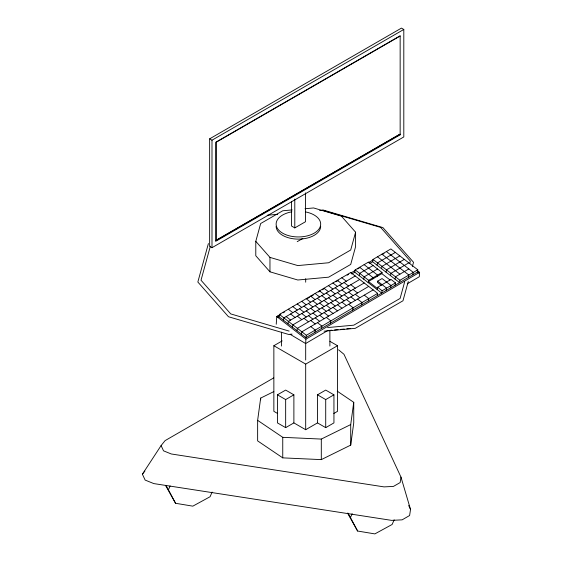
<?xml version="1.0" encoding="UTF-8"?>
<svg xmlns="http://www.w3.org/2000/svg" width="562" height="562" viewBox="0 0 562 562"><rect width="100%" height="100%" fill="white"/><g stroke="black" fill="none" stroke-linecap="round" stroke-linejoin="round"><path stroke-width="0.84" d="M276.237 324.253L276.757 316.554L280.888 314.13M290.14 334.32L305.63 343.544L305.925 339.153L419.603 272.338L417.095 270.399M419.603 272.338L419.301 276.736L407.26 283.81M337.235 391.166L353.744 402.322L353.744 422.863L350.709 445.118L321.302 459.618L282.749 457.868L257.635 440.889L257.635 420.348L260.67 398.093L273.827 391.602M350.709 445.118L350.709 424.577L353.744 402.322M338.549 349.81L343.972 354.285L400.98 477.11L400.158 482.554L393.463 486.411L384.043 486.889L171.291 453.977L163.542 450.843L161.097 445.568L165.095 440.622L273.736 377.896M400.98 477.11L410.527 509.446L409.607 515.523L402.132 519.843L391.595 520.37L153.798 483.587L145.137 480.081L142.397 474.188L161.097 445.568M377.243 295.703L377.664 293.371L350.737 272.514L279.419 314.439L278.998 316.771L277.881 317.425M283.487 320.242L283.901 317.909L355.226 275.991M287.969 323.719L288.39 321.387L359.715 279.469M292.458 327.196L292.879 324.864L364.204 282.946M296.947 330.674L297.368 328.341L368.686 286.423M301.436 334.151L301.85 331.819L373.175 289.901M277.874 315.9L305.918 337.629L306.339 335.296L377.664 293.371M314.839 332.388L315.254 330.056L310.772 326.578M321.52 328.454L321.942 326.122L317.453 322.651M330.435 323.22L330.856 320.881L326.367 317.411M351.805 273.975L354.777 272.226L355.198 269.893L368.574 262.033L382.034 272.465L381.823 273.631L368.447 281.492L377.425 288.447M352.725 310.119L353.147 307.786L348.658 304.309M359.266 275.703L359.687 273.371L373.056 265.51M363.754 279.181L364.169 276.848L377.545 268.987M361.64 304.878L362.061 302.546L357.572 299.068M368.236 282.658L368.658 280.326L382.034 272.465M369.634 263.494L372.606 261.744L373.028 259.412L390.857 248.931L417.784 269.795L417.362 272.127L418.486 272.992M368.328 300.944L368.749 298.612L364.26 295.134M372.908 278.871L373.119 277.705L359.652 267.273M377.095 265.222L377.516 262.89L395.346 252.408M377.362 276.251L377.573 275.085L364.113 264.653M390.618 287.849L391.04 285.51L382.062 278.562L377.608 281.183L377.397 282.349L381.24 285.327M377.214 289.613L377.636 287.28L391.004 279.419L395.493 282.897L395.072 285.229M381.584 268.699L382.005 266.367L399.835 255.886M395.493 282.897L382.125 290.751L381.703 293.083L354.777 272.226M386.073 272.177L386.487 269.844L404.324 259.363M386.157 290.463L386.579 288.13L377.608 281.183M390.555 275.654L390.976 273.322L408.806 262.84M395.044 279.131L395.465 276.799L408.841 268.938M417.784 269.795L399.954 280.276L399.533 282.609L372.606 261.744M408.448 277.368L408.869 275.036L381.942 254.172M412.908 274.748L413.323 272.415L386.403 251.551M208.404 243.55L197.845 282.026L228.481 316.743L288.608 334.432L292.071 334.116M210.35 246.198L201.02 280.227L230.75 313.919L289.107 331.081M305.026 208.741L313.589 207.954L341.415 216.138L355.591 232.204L355.591 246.627L350.709 264.435L328.63 277.178L297.783 280.002L269.964 271.818L255.787 255.752L255.787 241.33L260.67 223.528L282.749 210.778L292.177 209.914M355.591 232.204L350.709 250.013L328.63 262.763L297.783 265.58L269.964 257.396L255.787 241.33M404.668 281.829L400.116 298.429L353.8 325.166L327.576 327.569M409.677 263.571L410.358 261.084L380.622 227.392L322.265 210.223L319.645 210.462M408.251 281.548L402.975 300.782L355.261 328.334L324.098 331.187M412.382 266.486L413.534 262.306L382.898 227.589L322.771 209.907M212.12 492.101L210.076 496.731L192.822 506.151L175.562 503.285L168.417 489.804L170.117 485.954M394.166 519.857L392.121 524.479L374.861 533.9L357.608 531.034L350.456 517.553L352.156 513.703M142.397 474.188L144.884 471.111M283.143 312.802L284.653 311.917M307.238 298.64L309.5 297.312M311.755 295.984L313.266 295.099M318.535 292.001L320.045 291.116M322.3 289.788L323.803 288.903M335.851 281.822L338.113 280.494M347.147 275.183L348.658 274.298M350.913 272.97L355.43 270.315M357.692 268.987L359.195 268.102M368.236 262.791L373.505 259.693M382.539 254.382L384.043 253.497M305.918 337.629L418.479 271.474M305.63 343.544L327.463 330.716M209.64 138.842L401.458 28.1L403.804 29.456L403.804 136.945L211.993 247.687L209.64 246.332L209.64 138.842L211.993 140.198L403.804 29.456M400.151 36.031L216.377 142.13L216.377 240.248L400.151 134.142M215.703 240.515L399.449 134.43L400.151 134.838L400.151 35.785L215.646 142.312L215.646 241.358L400.151 134.838M291.502 201.519L291.502 226.008L294.79 227.905L305.496 221.73L305.496 192.871M297.214 241.66L302.862 238.4M277.544 413.463L273.856 411.335L273.856 345.721L282.194 340.902M273.856 345.721L305.686 364.099L337.523 345.721L337.523 411.335L333.828 413.463M293.884 422.898L285.658 427.647L277.438 422.898L277.438 394.826L285.658 390.077L293.884 394.826L293.884 422.898L305.686 429.712L317.495 422.898L325.714 427.647L333.94 422.898L333.94 394.826L325.714 390.077L317.495 394.826L317.495 422.898M277.438 394.826L285.658 399.575L293.884 394.826M317.495 394.826L325.714 399.575L333.94 394.826M257.635 420.348L282.749 437.327L321.302 439.077L350.709 424.577M267.196 215.26L277.684 214.298M328.447 330.512L331.945 330.196M334.566 329.957L338.064 329.634M340.684 329.395L344.183 329.079M346.81 328.833L350.302 328.517M329.943 341.345L337.523 345.721M377.488 256.792L399.926 274.179M373.028 259.412L399.954 280.276M381.823 273.631L390.105 280.052M355.198 269.893L368.658 280.326M377.636 287.28L382.125 290.751M341.822 277.754L346.311 281.232M350.8 284.709L355.289 288.187M344.084 282.538L348.573 286.016M353.055 289.493L357.544 292.971M337.369 280.375L341.851 283.852M346.34 287.33L350.828 290.807M355.317 294.284L359.806 297.755M339.624 285.159L344.113 288.636M348.602 292.114L353.091 295.591M332.908 282.995L337.397 286.472M341.886 289.95L346.368 293.427M350.857 296.898L355.346 300.375M335.17 287.779L339.652 291.257M344.141 294.734L348.63 298.211M328.454 285.615L332.936 289.093M337.425 292.57L341.914 296.048M346.403 299.518L350.885 302.995M330.709 290.399L335.198 293.877M339.687 297.354L344.169 300.832M323.993 288.236L328.482 291.713M332.971 295.19L337.453 298.668M341.942 302.138L346.431 305.616M326.255 293.02L330.737 296.497M335.226 299.975L339.715 303.452M319.532 290.856L324.021 294.333M328.51 297.811L332.999 301.281M337.488 304.759L341.97 308.236M321.794 295.64L326.283 299.117M330.772 302.595L335.254 306.072M315.078 293.476L319.567 296.954M324.056 300.431L328.538 303.901M333.027 307.379L337.516 310.856M317.333 298.26L321.822 301.738M326.311 305.215L330.8 308.693M310.617 296.097L315.106 299.574M319.595 303.051L324.084 306.522M328.573 309.999L333.055 313.477M312.879 300.881L317.368 304.358M321.85 307.836L326.339 311.313M306.164 298.717L310.653 302.194M315.134 305.672L319.623 309.142M324.112 312.62L328.601 316.097M308.419 303.501L312.908 306.978M317.397 310.456L321.885 313.933M301.703 301.337L306.192 304.815M310.681 308.285L315.17 311.762M319.652 315.24L324.141 318.717M303.965 306.121L308.454 309.599M312.936 313.076L317.425 316.554M297.249 303.958L301.738 307.435M306.22 310.905L310.709 314.383M315.198 317.86L319.687 321.338M299.504 308.742L303.993 312.219M308.482 315.696L312.971 319.174M292.788 306.578L297.277 310.055M301.766 313.526L306.255 317.003M310.737 320.481L315.226 323.958M295.05 311.362L299.532 314.839M304.021 318.317L308.51 321.794M288.334 309.198L292.816 312.669M297.305 316.146L301.794 319.623M290.589 313.982L295.078 317.46M286.135 316.603L290.617 320.08M279.419 314.439L306.339 335.296M276.757 316.554L305.925 339.153M347.92 513.106L350.456 517.553M357.608 531.034L347.597 513.197M165.881 485.357L168.417 489.804M175.562 503.285L165.551 485.449M408.686 505.477L410.527 509.446M329.88 330.421L329.88 346.059M325.714 399.575L325.714 427.647M321.302 439.077L321.302 459.618M305.686 278.696L305.686 282.194M305.686 343.515L305.686 360.031M305.686 364.099L305.686 429.712M294.79 199.046L294.79 227.905M285.658 399.575L285.658 427.647M282.749 437.327L282.749 457.868M281.499 332.156L281.499 346.059M269.964 257.396L269.964 271.818M260.67 398.093L260.67 399.8M211.993 140.198L211.993 247.687M320.677 226.268A22.276 12.856 0 0 1 298.408 239.131A22.276 12.856 0 0 1 276.132 226.268M305.756 211.958A22.276 12.856 0 0 1 316.16 231.86A22.276 12.856 0 0 1 280.157 231.474A22.276 12.856 0 0 1 291.847 211.811"/></g></svg>
